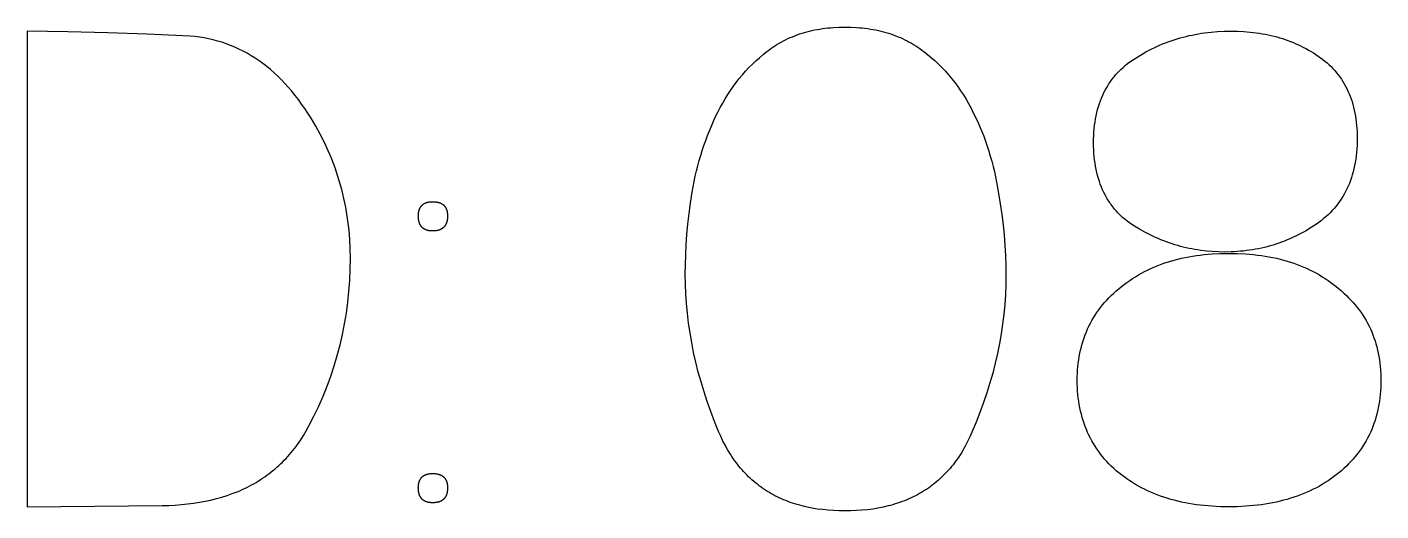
# Model space of a CAD drawing. Header units: millimetres. Extents: x -1220 to 1220, y -1930 to 4220.
# Drawn here: x -620.6 to -410, y 3434 to 3509.3 of the extents above; entities that cross this region are included whole.
import ezdxf

# ---------------------------------------------------------------- set-up
doc = ezdxf.new("R2010")
doc.units = ezdxf.units.MM
doc.layers.add('TC', color=220, linetype='CONTINUOUS', true_color=0xff00bb)

msp = doc.modelspace()

# ---------------------------------------------------------------- linework, layer by layer
at = {"layer": 'TC'}
for points in [[(-620.65, 3508.64), (-620.65, 3434.64), (-599.61, 3434.85), (-598.6, 3434.87), (-597.6, 3434.92), (-596.63, 3434.99), (-595.67, 3435.09), (-594.73, 3435.21), (-593.82, 3435.35), (-592.92, 3435.51), (-592.04, 3435.7), (-591.18, 3435.91), (-590.34, 3436.15), (-589.52, 3436.41), (-588.72, 3436.69), (-587.94, 3436.99), (-587.55, 3437.15), (-587.18, 3437.32), (-586.8, 3437.49), (-586.43, 3437.67), (-586.07, 3437.86), (-585.71, 3438.05), (-585.36, 3438.24), (-585.01, 3438.44), (-584.66, 3438.65), (-584.32, 3438.87), (-583.99, 3439.09), (-583.66, 3439.31), (-583.33, 3439.54), (-583.01, 3439.78), (-582.7, 3440.02), (-582.38, 3440.27), (-582.08, 3440.52), (-581.78, 3440.79), (-581.48, 3441.05), (-581.19, 3441.32), (-580.9, 3441.6), (-580.62, 3441.88), (-580.35, 3442.17), (-580.07, 3442.47), (-579.81, 3442.77), (-579.54, 3443.08), (-579.29, 3443.39), (-579.03, 3443.71), (-578.79, 3444.03), (-578.54, 3444.36), (-578.31, 3444.7), (-578.07, 3445.04), (-577.62, 3445.74), (-577.19, 3446.47), (-576.78, 3447.22), (-576, 3448.74), (-575.27, 3450.28), (-574.59, 3451.84), (-573.96, 3453.41), (-573.38, 3454.99), (-572.85, 3456.59), (-572.37, 3458.2), (-571.94, 3459.82), (-571.56, 3461.46), (-571.24, 3463.12), (-570.96, 3464.78), (-570.73, 3466.46), (-570.55, 3468.16), (-570.43, 3469.87), (-570.35, 3471.59), (-570.33, 3473.33), (-570.35, 3474.8), (-570.42, 3476.26), (-570.54, 3477.7), (-570.71, 3479.13), (-570.93, 3480.54), (-571.05, 3481.24), (-571.19, 3481.94), (-571.34, 3482.63), (-571.5, 3483.32), (-571.68, 3484.01), (-571.86, 3484.69), (-572.06, 3485.37), (-572.27, 3486.05), (-572.49, 3486.72), (-572.72, 3487.39), (-572.97, 3488.05), (-573.23, 3488.71), (-573.5, 3489.37), (-573.78, 3490.02), (-574.38, 3491.31), (-575.02, 3492.59), (-575.72, 3493.86), (-576.46, 3495.11), (-576.94, 3495.86), (-577.43, 3496.59), (-577.92, 3497.3), (-578.43, 3497.99), (-578.94, 3498.65), (-579.47, 3499.29), (-580, 3499.91), (-580.54, 3500.5), (-581.08, 3501.08), (-581.64, 3501.62), (-582.2, 3502.15), (-582.78, 3502.65), (-583.36, 3503.13), (-583.95, 3503.59), (-584.55, 3504.02), (-585.15, 3504.43), (-585.77, 3504.82), (-586.39, 3505.19), (-587.03, 3505.53), (-587.67, 3505.85), (-588.32, 3506.15), (-588.97, 3506.42), (-589.64, 3506.67), (-590.31, 3506.9), (-591, 3507.1), (-591.69, 3507.29), (-592.39, 3507.45), (-593.1, 3507.58), (-593.82, 3507.69), (-594.54, 3507.79), (-595.27, 3507.85), (-602, 3508.18), (-608.09, 3508.4), (-614.31, 3508.55)], [(-493.37, 3509.27), (-492.45, 3509.26), (-491.56, 3509.21), (-491.12, 3509.18), (-490.68, 3509.14), (-490.25, 3509.09), (-489.83, 3509.03), (-489.41, 3508.97), (-488.99, 3508.9), (-488.58, 3508.82), (-488.17, 3508.74), (-487.77, 3508.64), (-487.38, 3508.54), (-486.99, 3508.44), (-486.6, 3508.32), (-486.22, 3508.2), (-485.85, 3508.07), (-485.48, 3507.93), (-485.11, 3507.78), (-484.75, 3507.63), (-484.39, 3507.47), (-484.04, 3507.31), (-483.7, 3507.13), (-483.35, 3506.95), (-483.02, 3506.76), (-482.69, 3506.56), (-482.36, 3506.36), (-482.04, 3506.15), (-481.72, 3505.93), (-481.41, 3505.7), (-481.11, 3505.47), (-480.51, 3504.99), (-479.92, 3504.51), (-479.35, 3504), (-478.8, 3503.48), (-478.26, 3502.95), (-477.74, 3502.39), (-477.23, 3501.82), (-476.74, 3501.24), (-476.27, 3500.63), (-475.81, 3500.01), (-475.37, 3499.38), (-474.94, 3498.73), (-474.53, 3498.06), (-474.13, 3497.37), (-473.75, 3496.67), (-473.39, 3495.95), (-472.7, 3494.51), (-472.38, 3493.77), (-472.07, 3493.03), (-471.78, 3492.28), (-471.5, 3491.52), (-471.23, 3490.75), (-470.98, 3489.98), (-470.75, 3489.19), (-470.52, 3488.4), (-470.31, 3487.6), (-470.12, 3486.79), (-469.94, 3485.98), (-469.77, 3485.15), (-469.62, 3484.32), (-469.2, 3481.8), (-468.97, 3480.14), (-468.77, 3478.51), (-468.6, 3476.9), (-468.48, 3475.31), (-468.39, 3473.74), (-468.33, 3472.2), (-468.31, 3470.69), (-468.33, 3469.17), (-468.4, 3467.64), (-468.5, 3466.12), (-468.64, 3464.6), (-468.83, 3463.08), (-469.06, 3461.55), (-469.33, 3460.03), (-469.64, 3458.5), (-469.99, 3456.98), (-470.38, 3455.45), (-470.81, 3453.92), (-471.29, 3452.39), (-471.8, 3450.86), (-472.36, 3449.33), (-472.96, 3447.8), (-473.6, 3446.27), (-473.93, 3445.51), (-474.28, 3444.78), (-474.65, 3444.07), (-474.85, 3443.73), (-475.04, 3443.39), (-475.24, 3443.06), (-475.45, 3442.73), (-475.66, 3442.41), (-475.87, 3442.1), (-476.09, 3441.79), (-476.32, 3441.49), (-476.54, 3441.19), (-476.78, 3440.9), (-477.02, 3440.62), (-477.26, 3440.34), (-477.5, 3440.07), (-477.76, 3439.8), (-478.01, 3439.54), (-478.27, 3439.28), (-478.54, 3439.04), (-478.81, 3438.79), (-479.08, 3438.56), (-479.36, 3438.33), (-479.64, 3438.1), (-479.93, 3437.88), (-480.23, 3437.67), (-480.52, 3437.46), (-480.83, 3437.26), (-481.13, 3437.07), (-481.44, 3436.88), (-481.76, 3436.7), (-482.08, 3436.52), (-482.4, 3436.35), (-482.73, 3436.19), (-483.07, 3436.03), (-483.41, 3435.87), (-483.75, 3435.73), (-484.1, 3435.59), (-484.45, 3435.45), (-484.81, 3435.32), (-485.17, 3435.2), (-485.54, 3435.08), (-485.91, 3434.97), (-486.28, 3434.87), (-486.66, 3434.77), (-487.44, 3434.59), (-488.23, 3434.43), (-489.04, 3434.3), (-489.87, 3434.19), (-490.72, 3434.11), (-491.58, 3434.05), (-492.47, 3434.01), (-493.37, 3434), (-494.26, 3434.01), (-495.14, 3434.05), (-496, 3434.11), (-496.84, 3434.2), (-497.67, 3434.3), (-498.47, 3434.44), (-499.26, 3434.59), (-499.65, 3434.68), (-500.03, 3434.78), (-500.41, 3434.88), (-500.78, 3434.98), (-501.15, 3435.09), (-501.51, 3435.21), (-501.87, 3435.33), (-502.23, 3435.46), (-502.58, 3435.6), (-502.92, 3435.74), (-503.26, 3435.89), (-503.6, 3436.04), (-503.93, 3436.2), (-504.26, 3436.37), (-504.58, 3436.54), (-504.9, 3436.72), (-505.22, 3436.9), (-505.53, 3437.09), (-505.83, 3437.29), (-506.13, 3437.49), (-506.43, 3437.7), (-506.72, 3437.92), (-507, 3438.14), (-507.29, 3438.36), (-507.56, 3438.6), (-507.84, 3438.83), (-508.11, 3439.08), (-508.37, 3439.33), (-508.63, 3439.59), (-508.89, 3439.85), (-509.14, 3440.12), (-509.38, 3440.39), (-509.62, 3440.67), (-509.86, 3440.96), (-510.09, 3441.25), (-510.32, 3441.55), (-510.54, 3441.86), (-510.76, 3442.17), (-510.98, 3442.48), (-511.19, 3442.81), (-511.39, 3443.14), (-511.59, 3443.47), (-511.79, 3443.81), (-511.98, 3444.16), (-512.35, 3444.87), (-512.7, 3445.61), (-513.03, 3446.37), (-513.66, 3447.92), (-514.25, 3449.46), (-514.79, 3451), (-515.3, 3452.54), (-515.76, 3454.07), (-516.19, 3455.6), (-516.57, 3457.13), (-516.92, 3458.66), (-517.22, 3460.19), (-517.48, 3461.71), (-517.71, 3463.23), (-517.89, 3464.75), (-518.03, 3466.26), (-518.13, 3467.77), (-518.19, 3469.28), (-518.21, 3470.79), (-518.19, 3472.31), (-518.14, 3473.85), (-518.06, 3475.41), (-517.95, 3477), (-517.8, 3478.61), (-517.62, 3480.25), (-517.4, 3481.9), (-517.15, 3483.58), (-516.84, 3485.26), (-516.66, 3486.08), (-516.47, 3486.9), (-516.26, 3487.71), (-516.04, 3488.51), (-515.81, 3489.3), (-515.57, 3490.08), (-515.31, 3490.86), (-515.04, 3491.63), (-514.76, 3492.39), (-514.46, 3493.14), (-514.15, 3493.88), (-513.82, 3494.61), (-513.49, 3495.34), (-513.14, 3496.06), (-512.77, 3496.76), (-512.39, 3497.45), (-512, 3498.13), (-511.59, 3498.79), (-511.17, 3499.43), (-510.73, 3500.06), (-510.28, 3500.67), (-509.81, 3501.26), (-509.32, 3501.84), (-508.83, 3502.41), (-508.31, 3502.96), (-507.78, 3503.49), (-507.24, 3504.01), (-506.68, 3504.51), (-506.11, 3505), (-505.53, 3505.47), (-505.22, 3505.7), (-504.91, 3505.93), (-504.59, 3506.15), (-504.27, 3506.36), (-503.95, 3506.56), (-503.62, 3506.76), (-503.28, 3506.95), (-502.94, 3507.13), (-502.6, 3507.31), (-502.25, 3507.47), (-501.89, 3507.63), (-501.54, 3507.78), (-501.17, 3507.93), (-500.8, 3508.07), (-500.43, 3508.2), (-500.05, 3508.32), (-499.67, 3508.44), (-499.29, 3508.54), (-498.89, 3508.64), (-498.5, 3508.74), (-498.1, 3508.82), (-497.69, 3508.9), (-497.28, 3508.97), (-496.86, 3509.03), (-496.44, 3509.09), (-496.02, 3509.14), (-495.59, 3509.18), (-495.15, 3509.21), (-494.27, 3509.26)], [(-433.32, 3508.64), (-432.3, 3508.62), (-431.3, 3508.57), (-430.32, 3508.49), (-429.84, 3508.44), (-429.36, 3508.38), (-428.88, 3508.31), (-428.42, 3508.23), (-427.95, 3508.15), (-427.49, 3508.06), (-427.04, 3507.96), (-426.59, 3507.85), (-426.15, 3507.73), (-425.71, 3507.61), (-425.28, 3507.47), (-424.85, 3507.33), (-424.43, 3507.18), (-424.01, 3507.03), (-423.59, 3506.86), (-423.18, 3506.69), (-422.78, 3506.51), (-422.38, 3506.32), (-421.99, 3506.12), (-421.6, 3505.92), (-421.21, 3505.7), (-420.83, 3505.48), (-420.46, 3505.25), (-420.09, 3505.01), (-419.73, 3504.77), (-419.37, 3504.51), (-419.02, 3504.25), (-418.68, 3503.98), (-418.35, 3503.7), (-418.03, 3503.42), (-417.72, 3503.12), (-417.43, 3502.82), (-417.14, 3502.5), (-416.87, 3502.18), (-416.61, 3501.85), (-416.36, 3501.51), (-416.12, 3501.17), (-415.89, 3500.81), (-415.67, 3500.45), (-415.47, 3500.08), (-415.27, 3499.7), (-415.09, 3499.31), (-414.91, 3498.91), (-414.75, 3498.5), (-414.6, 3498.09), (-414.46, 3497.67), (-414.33, 3497.24), (-414.22, 3496.8), (-414.11, 3496.35), (-414.02, 3495.89), (-413.93, 3495.43), (-413.86, 3494.95), (-413.8, 3494.47), (-413.75, 3493.98), (-413.71, 3493.48), (-413.68, 3492.97), (-413.67, 3492.46), (-413.66, 3491.93), (-413.67, 3491.38), (-413.68, 3490.83), (-413.72, 3490.29), (-413.76, 3489.76), (-413.81, 3489.24), (-413.88, 3488.73), (-413.96, 3488.23), (-414.06, 3487.73), (-414.16, 3487.25), (-414.28, 3486.77), (-414.41, 3486.31), (-414.55, 3485.85), (-414.71, 3485.4), (-414.87, 3484.96), (-415.05, 3484.53), (-415.25, 3484.11), (-415.45, 3483.7), (-415.67, 3483.3), (-415.9, 3482.9), (-416.14, 3482.52), (-416.39, 3482.14), (-416.66, 3481.78), (-416.94, 3481.42), (-417.23, 3481.07), (-417.53, 3480.73), (-417.85, 3480.4), (-418.18, 3480.08), (-418.52, 3479.77), (-418.87, 3479.47), (-419.23, 3479.17), (-419.61, 3478.89), (-420, 3478.61), (-420.4, 3478.35), (-420.8, 3478.09), (-421.21, 3477.84), (-421.61, 3477.6), (-422.02, 3477.37), (-422.44, 3477.14), (-422.85, 3476.93), (-423.27, 3476.72), (-423.7, 3476.52), (-424.12, 3476.33), (-424.55, 3476.15), (-424.98, 3475.97), (-425.42, 3475.81), (-425.86, 3475.65), (-426.3, 3475.5), (-426.74, 3475.36), (-427.19, 3475.23), (-427.64, 3475.11), (-428.09, 3475), (-428.55, 3474.89), (-429.01, 3474.79), (-429.47, 3474.7), (-429.94, 3474.62), (-430.41, 3474.55), (-430.88, 3474.49), (-431.36, 3474.43), (-431.83, 3474.39), (-432.32, 3474.35), (-432.8, 3474.32), (-433.29, 3474.3), (-434.27, 3474.28), (-435.22, 3474.3), (-436.16, 3474.34), (-437.09, 3474.42), (-438.01, 3474.53), (-438.46, 3474.6), (-438.92, 3474.67), (-439.37, 3474.75), (-439.82, 3474.84), (-440.27, 3474.94), (-440.71, 3475.05), (-441.15, 3475.16), (-441.59, 3475.28), (-442.03, 3475.41), (-442.47, 3475.55), (-442.9, 3475.7), (-443.33, 3475.85), (-443.76, 3476.01), (-444.19, 3476.18), (-444.61, 3476.36), (-445.04, 3476.54), (-445.87, 3476.93), (-446.7, 3477.36), (-447.52, 3477.81), (-448.33, 3478.3), (-448.72, 3478.55), (-449.1, 3478.82), (-449.47, 3479.09), (-449.82, 3479.38), (-450.16, 3479.67), (-450.49, 3479.98), (-450.65, 3480.13), (-450.81, 3480.29), (-450.96, 3480.45), (-451.11, 3480.62), (-451.26, 3480.78), (-451.4, 3480.95), (-451.54, 3481.12), (-451.68, 3481.29), (-451.81, 3481.47), (-451.95, 3481.65), (-452.07, 3481.83), (-452.2, 3482.01), (-452.32, 3482.19), (-452.44, 3482.38), (-452.56, 3482.57), (-452.67, 3482.76), (-452.89, 3483.15), (-453.09, 3483.56), (-453.28, 3483.97), (-453.46, 3484.39), (-453.63, 3484.82), (-453.78, 3485.26), (-453.93, 3485.71), (-454.06, 3486.17), (-454.18, 3486.64), (-454.28, 3487.12), (-454.37, 3487.61), (-454.45, 3488.1), (-454.52, 3488.61), (-454.58, 3489.13), (-454.62, 3489.66), (-454.65, 3490.2), (-454.67, 3490.74), (-454.68, 3491.3), (-454.67, 3491.86), (-454.65, 3492.4), (-454.62, 3492.94), (-454.58, 3493.47), (-454.52, 3493.99), (-454.45, 3494.5), (-454.37, 3495), (-454.27, 3495.49), (-454.17, 3495.97), (-454.05, 3496.44), (-453.91, 3496.9), (-453.77, 3497.36), (-453.61, 3497.8), (-453.44, 3498.23), (-453.26, 3498.66), (-453.06, 3499.07), (-452.86, 3499.47), (-452.64, 3499.87), (-452.4, 3500.26), (-452.28, 3500.45), (-452.16, 3500.63), (-452.03, 3500.82), (-451.9, 3501), (-451.77, 3501.18), (-451.63, 3501.36), (-451.49, 3501.53), (-451.35, 3501.7), (-451.2, 3501.88), (-451.05, 3502.04), (-450.74, 3502.37), (-450.42, 3502.69), (-450.09, 3503), (-449.74, 3503.3), (-449.38, 3503.59), (-449.01, 3503.87), (-448.62, 3504.15), (-448.23, 3504.41), (-447.4, 3504.92), (-446.98, 3505.16), (-446.56, 3505.4), (-446.14, 3505.63), (-445.71, 3505.85), (-445.27, 3506.06), (-444.84, 3506.26), (-444.4, 3506.45), (-443.96, 3506.64), (-443.51, 3506.82), (-443.06, 3506.99), (-442.61, 3507.15), (-442.15, 3507.3), (-441.69, 3507.44), (-441.22, 3507.58), (-440.76, 3507.71), (-440.29, 3507.83), (-439.81, 3507.94), (-439.33, 3508.04), (-438.85, 3508.14), (-438.37, 3508.22), (-437.88, 3508.3), (-437.39, 3508.37), (-436.39, 3508.49), (-435.38, 3508.57), (-434.36, 3508.62)], [(-557.54, 3482.1), (-557.39, 3482.1), (-557.26, 3482.09), (-557.12, 3482.08), (-557.06, 3482.08), (-556.99, 3482.07), (-556.93, 3482.06), (-556.87, 3482.05), (-556.81, 3482.04), (-556.75, 3482.02), (-556.69, 3482.01), (-556.63, 3482), (-556.57, 3481.98), (-556.52, 3481.96), (-556.47, 3481.95), (-556.41, 3481.93), (-556.36, 3481.91), (-556.31, 3481.89), (-556.26, 3481.86), (-556.21, 3481.84), (-556.17, 3481.82), (-556.12, 3481.79), (-556.07, 3481.76), (-556.03, 3481.74), (-555.99, 3481.71), (-555.95, 3481.68), (-555.91, 3481.65), (-555.87, 3481.61), (-555.83, 3481.58), (-555.79, 3481.55), (-555.76, 3481.51), (-555.72, 3481.48), (-555.69, 3481.44), (-555.66, 3481.4), (-555.62, 3481.36), (-555.59, 3481.32), (-555.57, 3481.28), (-555.54, 3481.24), (-555.51, 3481.19), (-555.49, 3481.15), (-555.46, 3481.1), (-555.44, 3481.05), (-555.42, 3481.01), (-555.4, 3480.96), (-555.38, 3480.91), (-555.36, 3480.85), (-555.34, 3480.8), (-555.32, 3480.75), (-555.31, 3480.69), (-555.29, 3480.64), (-555.28, 3480.58), (-555.27, 3480.52), (-555.26, 3480.46), (-555.25, 3480.4), (-555.24, 3480.34), (-555.23, 3480.28), (-555.23, 3480.22), (-555.22, 3480.15), (-555.22, 3480.09), (-555.21, 3480.02), (-555.21, 3479.88), (-555.21, 3479.74), (-555.22, 3479.6), (-555.23, 3479.53), (-555.23, 3479.47), (-555.24, 3479.4), (-555.25, 3479.34), (-555.26, 3479.27), (-555.27, 3479.21), (-555.28, 3479.15), (-555.29, 3479.09), (-555.31, 3479.03), (-555.32, 3478.98), (-555.34, 3478.92), (-555.36, 3478.87), (-555.38, 3478.81), (-555.4, 3478.76), (-555.42, 3478.71), (-555.44, 3478.66), (-555.46, 3478.61), (-555.49, 3478.56), (-555.51, 3478.51), (-555.54, 3478.47), (-555.57, 3478.42), (-555.59, 3478.38), (-555.62, 3478.33), (-555.66, 3478.29), (-555.69, 3478.25), (-555.72, 3478.21), (-555.76, 3478.18), (-555.79, 3478.14), (-555.83, 3478.1), (-555.87, 3478.07), (-555.91, 3478.03), (-555.95, 3478), (-555.99, 3477.97), (-556.03, 3477.94), (-556.07, 3477.91), (-556.12, 3477.88), (-556.17, 3477.86), (-556.21, 3477.83), (-556.26, 3477.81), (-556.31, 3477.78), (-556.36, 3477.76), (-556.41, 3477.74), (-556.47, 3477.72), (-556.52, 3477.7), (-556.57, 3477.68), (-556.63, 3477.67), (-556.69, 3477.65), (-556.75, 3477.64), (-556.81, 3477.63), (-556.87, 3477.61), (-556.93, 3477.6), (-556.99, 3477.59), (-557.06, 3477.58), (-557.12, 3477.58), (-557.19, 3477.57), (-557.26, 3477.57), (-557.39, 3477.56), (-557.54, 3477.56), (-557.67, 3477.56), (-557.74, 3477.56), (-557.81, 3477.57), (-557.87, 3477.57), (-557.93, 3477.58), (-558, 3477.58), (-558.06, 3477.59), (-558.12, 3477.6), (-558.18, 3477.61), (-558.23, 3477.63), (-558.29, 3477.64), (-558.35, 3477.65), (-558.4, 3477.67), (-558.46, 3477.68), (-558.51, 3477.7), (-558.56, 3477.72), (-558.61, 3477.74), (-558.66, 3477.76), (-558.71, 3477.78), (-558.75, 3477.81), (-558.8, 3477.83), (-558.85, 3477.86), (-558.89, 3477.88), (-558.93, 3477.91), (-558.97, 3477.94), (-559.01, 3477.97), (-559.05, 3478), (-559.09, 3478.03), (-559.13, 3478.07), (-559.17, 3478.1), (-559.2, 3478.14), (-559.24, 3478.18), (-559.27, 3478.21), (-559.3, 3478.25), (-559.33, 3478.29), (-559.36, 3478.33), (-559.39, 3478.38), (-559.42, 3478.42), (-559.44, 3478.47), (-559.47, 3478.51), (-559.49, 3478.56), (-559.52, 3478.61), (-559.54, 3478.66), (-559.56, 3478.71), (-559.58, 3478.76), (-559.6, 3478.81), (-559.62, 3478.87), (-559.63, 3478.92), (-559.65, 3478.98), (-559.67, 3479.03), (-559.68, 3479.09), (-559.69, 3479.15), (-559.7, 3479.21), (-559.71, 3479.27), (-559.72, 3479.34), (-559.73, 3479.4), (-559.74, 3479.47), (-559.75, 3479.6), (-559.75, 3479.74), (-559.76, 3479.88), (-559.75, 3480.02), (-559.75, 3480.15), (-559.74, 3480.22), (-559.74, 3480.28), (-559.73, 3480.34), (-559.72, 3480.4), (-559.71, 3480.46), (-559.7, 3480.52), (-559.69, 3480.58), (-559.68, 3480.64), (-559.67, 3480.69), (-559.65, 3480.75), (-559.63, 3480.8), (-559.62, 3480.85), (-559.6, 3480.91), (-559.58, 3480.96), (-559.56, 3481.01), (-559.54, 3481.05), (-559.52, 3481.1), (-559.49, 3481.15), (-559.47, 3481.19), (-559.44, 3481.24), (-559.42, 3481.28), (-559.39, 3481.32), (-559.36, 3481.36), (-559.33, 3481.4), (-559.3, 3481.44), (-559.27, 3481.48), (-559.24, 3481.51), (-559.2, 3481.55), (-559.17, 3481.58), (-559.13, 3481.61), (-559.09, 3481.65), (-559.05, 3481.68), (-559.01, 3481.71), (-558.97, 3481.74), (-558.93, 3481.76), (-558.89, 3481.79), (-558.85, 3481.82), (-558.8, 3481.84), (-558.75, 3481.86), (-558.71, 3481.89), (-558.66, 3481.91), (-558.61, 3481.93), (-558.56, 3481.95), (-558.51, 3481.96), (-558.46, 3481.98), (-558.4, 3482), (-558.35, 3482.01), (-558.29, 3482.02), (-558.23, 3482.04), (-558.18, 3482.05), (-558.12, 3482.06), (-558.06, 3482.07), (-558, 3482.08), (-557.93, 3482.08), (-557.87, 3482.09), (-557.81, 3482.09), (-557.67, 3482.1)], [(-433.64, 3474.07), (-432.32, 3474.05), (-431.04, 3473.98), (-430.41, 3473.93), (-429.78, 3473.88), (-429.17, 3473.81), (-428.57, 3473.72), (-427.97, 3473.63), (-427.38, 3473.53), (-426.8, 3473.42), (-426.23, 3473.3), (-425.66, 3473.16), (-425.11, 3473.02), (-424.56, 3472.86), (-424.02, 3472.69), (-423.49, 3472.52), (-422.97, 3472.33), (-422.45, 3472.13), (-421.94, 3471.92), (-421.45, 3471.7), (-420.96, 3471.47), (-420.48, 3471.23), (-420, 3470.98), (-419.54, 3470.71), (-419.08, 3470.44), (-418.63, 3470.15), (-418.19, 3469.86), (-417.76, 3469.55), (-417.34, 3469.24), (-416.92, 3468.91), (-416.11, 3468.23), (-415.72, 3467.88), (-415.34, 3467.53), (-414.98, 3467.17), (-414.63, 3466.8), (-414.29, 3466.43), (-413.96, 3466.05), (-413.65, 3465.66), (-413.35, 3465.26), (-413.06, 3464.86), (-412.78, 3464.45), (-412.52, 3464.04), (-412.27, 3463.61), (-412.03, 3463.19), (-411.81, 3462.75), (-411.6, 3462.31), (-411.4, 3461.86), (-411.21, 3461.4), (-411.04, 3460.94), (-410.88, 3460.47), (-410.73, 3459.99), (-410.6, 3459.51), (-410.48, 3459.02), (-410.37, 3458.52), (-410.27, 3458.02), (-410.19, 3457.51), (-410.12, 3456.99), (-410.06, 3456.47), (-410.02, 3455.93), (-409.99, 3455.4), (-409.97, 3454.85), (-409.96, 3454.3), (-409.97, 3453.74), (-409.99, 3453.19), (-410.02, 3452.65), (-410.06, 3452.11), (-410.12, 3451.58), (-410.19, 3451.06), (-410.27, 3450.54), (-410.37, 3450.03), (-410.48, 3449.53), (-410.6, 3449.03), (-410.73, 3448.55), (-410.88, 3448.07), (-411.04, 3447.59), (-411.21, 3447.13), (-411.4, 3446.67), (-411.6, 3446.21), (-411.81, 3445.77), (-412.03, 3445.33), (-412.27, 3444.9), (-412.52, 3444.47), (-412.78, 3444.05), (-413.06, 3443.64), (-413.35, 3443.24), (-413.65, 3442.84), (-413.96, 3442.45), (-414.29, 3442.07), (-414.63, 3441.7), (-414.98, 3441.33), (-415.34, 3440.97), (-415.72, 3440.61), (-416.11, 3440.26), (-416.51, 3439.92), (-416.92, 3439.6), (-417.34, 3439.28), (-417.76, 3438.98), (-418.19, 3438.68), (-418.63, 3438.4), (-419.08, 3438.13), (-419.54, 3437.86), (-420, 3437.61), (-420.48, 3437.37), (-420.96, 3437.14), (-421.45, 3436.91), (-421.94, 3436.7), (-422.45, 3436.5), (-422.97, 3436.31), (-423.49, 3436.13), (-424.02, 3435.96), (-424.56, 3435.8), (-425.11, 3435.65), (-425.66, 3435.51), (-426.23, 3435.38), (-426.8, 3435.26), (-427.38, 3435.15), (-427.97, 3435.06), (-428.57, 3434.97), (-429.17, 3434.89), (-429.78, 3434.82), (-430.41, 3434.77), (-431.04, 3434.72), (-432.32, 3434.66), (-433.64, 3434.64), (-434.95, 3434.66), (-436.22, 3434.72), (-436.85, 3434.77), (-437.46, 3434.82), (-438.07, 3434.89), (-438.67, 3434.97), (-439.27, 3435.06), (-439.85, 3435.15), (-440.43, 3435.26), (-441, 3435.38), (-441.57, 3435.51), (-442.12, 3435.65), (-442.67, 3435.8), (-443.21, 3435.96), (-443.74, 3436.13), (-444.26, 3436.31), (-444.78, 3436.5), (-445.28, 3436.7), (-445.78, 3436.91), (-446.28, 3437.14), (-446.76, 3437.37), (-447.24, 3437.61), (-447.71, 3437.86), (-448.17, 3438.13), (-448.62, 3438.4), (-449.06, 3438.68), (-449.5, 3438.98), (-449.93, 3439.28), (-450.35, 3439.6), (-450.77, 3439.92), (-451.16, 3440.26), (-451.55, 3440.61), (-451.92, 3440.97), (-452.28, 3441.33), (-452.62, 3441.7), (-452.96, 3442.07), (-453.28, 3442.45), (-453.59, 3442.84), (-453.88, 3443.24), (-454.17, 3443.64), (-454.44, 3444.05), (-454.69, 3444.47), (-454.94, 3444.9), (-455.17, 3445.33), (-455.39, 3445.77), (-455.6, 3446.21), (-455.8, 3446.67), (-455.98, 3447.13), (-456.15, 3447.59), (-456.31, 3448.07), (-456.45, 3448.55), (-456.58, 3449.03), (-456.7, 3449.53), (-456.81, 3450.03), (-456.91, 3450.54), (-456.99, 3451.06), (-457.06, 3451.58), (-457.11, 3452.11), (-457.16, 3452.65), (-457.19, 3453.19), (-457.21, 3453.74), (-457.21, 3454.3), (-457.21, 3454.85), (-457.19, 3455.4), (-457.16, 3455.93), (-457.11, 3456.47), (-457.06, 3456.99), (-456.99, 3457.51), (-456.91, 3458.02), (-456.81, 3458.52), (-456.7, 3459.02), (-456.58, 3459.51), (-456.45, 3459.99), (-456.31, 3460.47), (-456.15, 3460.94), (-455.98, 3461.4), (-455.8, 3461.86), (-455.6, 3462.31), (-455.39, 3462.75), (-455.17, 3463.19), (-454.94, 3463.61), (-454.69, 3464.04), (-454.44, 3464.45), (-454.17, 3464.86), (-453.88, 3465.26), (-453.59, 3465.66), (-453.28, 3466.05), (-452.96, 3466.43), (-452.62, 3466.8), (-452.28, 3467.17), (-451.92, 3467.53), (-451.55, 3467.88), (-451.16, 3468.23), (-450.77, 3468.57), (-450.35, 3468.91), (-449.93, 3469.24), (-449.5, 3469.55), (-449.06, 3469.86), (-448.62, 3470.15), (-448.17, 3470.44), (-447.71, 3470.71), (-447.24, 3470.98), (-446.76, 3471.23), (-446.28, 3471.47), (-445.78, 3471.7), (-445.28, 3471.92), (-444.78, 3472.13), (-444.26, 3472.33), (-443.74, 3472.52), (-443.21, 3472.69), (-442.67, 3472.86), (-442.12, 3473.02), (-441.57, 3473.16), (-441, 3473.3), (-440.43, 3473.42), (-439.85, 3473.53), (-439.27, 3473.63), (-438.67, 3473.72), (-438.07, 3473.81), (-437.46, 3473.88), (-436.85, 3473.93), (-436.22, 3473.98), (-434.95, 3474.05)], [(-557.54, 3439.82), (-557.39, 3439.81), (-557.26, 3439.81), (-557.12, 3439.8), (-557.06, 3439.79), (-556.99, 3439.78), (-556.93, 3439.77), (-556.87, 3439.76), (-556.81, 3439.75), (-556.75, 3439.74), (-556.69, 3439.73), (-556.63, 3439.71), (-556.57, 3439.7), (-556.52, 3439.68), (-556.47, 3439.66), (-556.41, 3439.64), (-556.36, 3439.62), (-556.31, 3439.6), (-556.26, 3439.58), (-556.21, 3439.55), (-556.17, 3439.53), (-556.12, 3439.5), (-556.07, 3439.48), (-556.03, 3439.45), (-555.99, 3439.42), (-555.95, 3439.39), (-555.91, 3439.36), (-555.87, 3439.33), (-555.83, 3439.3), (-555.79, 3439.26), (-555.76, 3439.23), (-555.72, 3439.19), (-555.69, 3439.15), (-555.66, 3439.11), (-555.62, 3439.07), (-555.59, 3439.03), (-555.57, 3438.99), (-555.54, 3438.95), (-555.51, 3438.91), (-555.49, 3438.86), (-555.46, 3438.81), (-555.44, 3438.77), (-555.42, 3438.72), (-555.4, 3438.67), (-555.38, 3438.62), (-555.36, 3438.57), (-555.34, 3438.52), (-555.32, 3438.46), (-555.31, 3438.41), (-555.29, 3438.35), (-555.28, 3438.29), (-555.27, 3438.24), (-555.26, 3438.18), (-555.25, 3438.12), (-555.24, 3438.06), (-555.23, 3437.99), (-555.23, 3437.93), (-555.22, 3437.87), (-555.22, 3437.8), (-555.21, 3437.73), (-555.21, 3437.6), (-555.21, 3437.45), (-555.22, 3437.32), (-555.23, 3437.25), (-555.23, 3437.18), (-555.24, 3437.12), (-555.25, 3437.05), (-555.26, 3436.99), (-555.27, 3436.93), (-555.28, 3436.87), (-555.29, 3436.81), (-555.31, 3436.75), (-555.32, 3436.69), (-555.34, 3436.63), (-555.36, 3436.58), (-555.38, 3436.53), (-555.4, 3436.47), (-555.42, 3436.42), (-555.44, 3436.37), (-555.46, 3436.32), (-555.49, 3436.27), (-555.51, 3436.23), (-555.54, 3436.18), (-555.57, 3436.13), (-555.59, 3436.09), (-555.62, 3436.05), (-555.66, 3436.01), (-555.69, 3435.97), (-555.72, 3435.93), (-555.76, 3435.89), (-555.79, 3435.85), (-555.83, 3435.82), (-555.87, 3435.78), (-555.91, 3435.75), (-555.95, 3435.72), (-555.99, 3435.69), (-556.03, 3435.66), (-556.07, 3435.63), (-556.12, 3435.6), (-556.17, 3435.57), (-556.21, 3435.55), (-556.26, 3435.52), (-556.31, 3435.5), (-556.36, 3435.48), (-556.41, 3435.46), (-556.47, 3435.44), (-556.52, 3435.42), (-556.57, 3435.4), (-556.63, 3435.38), (-556.69, 3435.37), (-556.75, 3435.35), (-556.81, 3435.34), (-556.87, 3435.33), (-556.93, 3435.32), (-556.99, 3435.31), (-557.06, 3435.3), (-557.12, 3435.29), (-557.19, 3435.29), (-557.26, 3435.28), (-557.39, 3435.27), (-557.54, 3435.27), (-557.67, 3435.27), (-557.74, 3435.28), (-557.81, 3435.28), (-557.87, 3435.29), (-557.93, 3435.29), (-558, 3435.3), (-558.06, 3435.31), (-558.12, 3435.32), (-558.18, 3435.33), (-558.23, 3435.34), (-558.29, 3435.35), (-558.35, 3435.37), (-558.4, 3435.38), (-558.46, 3435.4), (-558.51, 3435.42), (-558.56, 3435.44), (-558.61, 3435.46), (-558.66, 3435.48), (-558.71, 3435.5), (-558.75, 3435.52), (-558.8, 3435.55), (-558.85, 3435.57), (-558.89, 3435.6), (-558.93, 3435.63), (-558.97, 3435.66), (-559.01, 3435.69), (-559.05, 3435.72), (-559.09, 3435.75), (-559.13, 3435.78), (-559.17, 3435.82), (-559.2, 3435.85), (-559.24, 3435.89), (-559.27, 3435.93), (-559.3, 3435.97), (-559.33, 3436.01), (-559.36, 3436.05), (-559.39, 3436.09), (-559.42, 3436.13), (-559.44, 3436.18), (-559.47, 3436.23), (-559.49, 3436.27), (-559.52, 3436.32), (-559.54, 3436.37), (-559.56, 3436.42), (-559.58, 3436.47), (-559.6, 3436.53), (-559.62, 3436.58), (-559.63, 3436.63), (-559.65, 3436.69), (-559.67, 3436.75), (-559.68, 3436.81), (-559.69, 3436.87), (-559.7, 3436.93), (-559.71, 3436.99), (-559.72, 3437.05), (-559.73, 3437.12), (-559.74, 3437.18), (-559.75, 3437.32), (-559.75, 3437.45), (-559.76, 3437.6), (-559.75, 3437.73), (-559.75, 3437.87), (-559.74, 3437.93), (-559.74, 3437.99), (-559.73, 3438.06), (-559.72, 3438.12), (-559.71, 3438.18), (-559.7, 3438.24), (-559.69, 3438.29), (-559.68, 3438.35), (-559.67, 3438.41), (-559.65, 3438.46), (-559.63, 3438.52), (-559.62, 3438.57), (-559.6, 3438.62), (-559.58, 3438.67), (-559.56, 3438.72), (-559.54, 3438.77), (-559.52, 3438.81), (-559.49, 3438.86), (-559.47, 3438.91), (-559.44, 3438.95), (-559.42, 3438.99), (-559.39, 3439.03), (-559.36, 3439.07), (-559.33, 3439.11), (-559.3, 3439.15), (-559.27, 3439.19), (-559.24, 3439.23), (-559.2, 3439.26), (-559.17, 3439.3), (-559.13, 3439.33), (-559.09, 3439.36), (-559.05, 3439.39), (-559.01, 3439.42), (-558.97, 3439.45), (-558.93, 3439.48), (-558.89, 3439.5), (-558.85, 3439.53), (-558.8, 3439.55), (-558.75, 3439.58), (-558.71, 3439.6), (-558.66, 3439.62), (-558.61, 3439.64), (-558.56, 3439.66), (-558.51, 3439.68), (-558.46, 3439.7), (-558.4, 3439.71), (-558.35, 3439.73), (-558.29, 3439.74), (-558.23, 3439.75), (-558.18, 3439.76), (-558.12, 3439.77), (-558.06, 3439.78), (-558, 3439.79), (-557.93, 3439.8), (-557.87, 3439.8), (-557.81, 3439.81), (-557.67, 3439.81)]]:
    msp.add_lwpolyline(points, close=True, dxfattribs=at)

doc.saveas('drawing.dxf')
